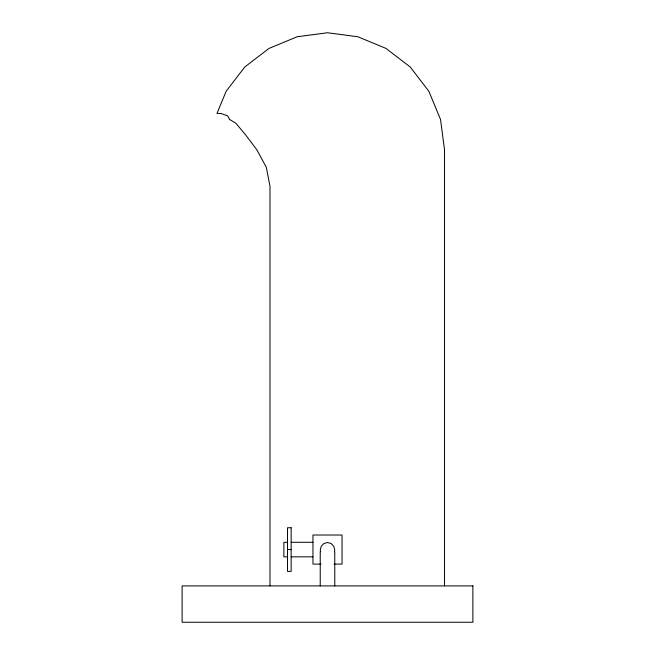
<?xml version="1.0" encoding="UTF-8"?>
<svg xmlns="http://www.w3.org/2000/svg" width="655" height="655" viewBox="0 0 655 655"><rect width="100%" height="100%" fill="white"/><g stroke="black" fill="none" stroke-linecap="round" stroke-linejoin="round"><path stroke-width="0.98" d="M334.337 551.739L334.77 550.151L333.796 546.376L331.135 543.527L327.5 542.52L323.865 543.527L321.204 546.376L320.229 550.151L320.663 551.739M287.52 542.291L283.885 542.291L283.885 556.832L287.52 556.832M291.156 542.291L312.959 542.291M287.52 549.561L291.156 549.561M291.156 556.832L312.959 556.832M320.983 564.102L312.959 564.102L312.959 535.02L342.041 535.02L342.041 564.102L334.017 564.102M229.61 119.488L235.825 123.173L245.478 134.725L256.834 149.774L266.298 167.312L269.983 186.118L269.983 585.906M229.602 119.488L227.621 115.91L220.931 113.438L216.969 113.438L226.147 91.266L244.749 67.023L268.984 48.429L297.214 36.737L327.5 32.75L357.786 36.737L386.016 48.429L410.251 67.023L428.853 91.266L440.537 119.488L444.524 149.774L444.524 585.906M334.77 551.772L334.77 585.906M320.229 551.772L320.229 585.906M291.156 527.758L287.52 527.758L287.52 571.365L291.156 571.365L291.156 527.758M472.877 585.906L182.123 585.906L182.123 622.25L472.877 622.25L472.877 585.906"/></g></svg>
